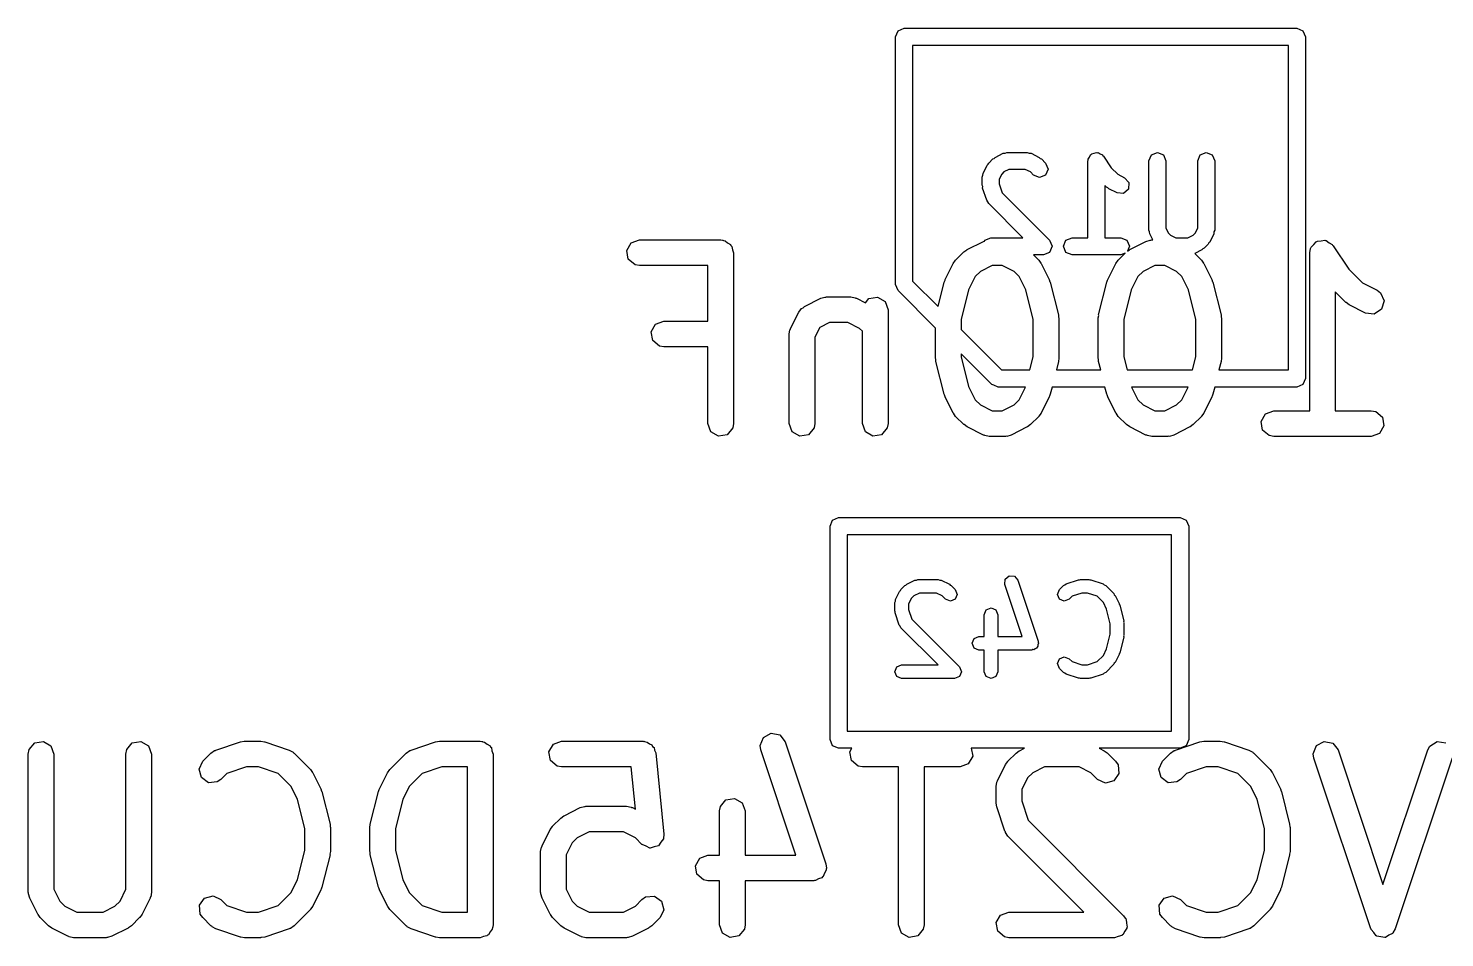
# Model space of a CAD drawing. Extents: x 0.18 to 3.03, y 0.18 to 2.17.
# Drawn here: x 0.1818 to 0.5083, y 0.8294 to 1.0389 of the extents above; entities that cross this region are included whole.
import ezdxf

# ---------------------------------------------------------------- set-up
doc = ezdxf.new("R2010")
doc.units = 0
doc.header["$MEASUREMENT"] = 0
doc.layers.add('BLACK', color=7, linetype='CONTINUOUS')

msp = doc.modelspace()

# ---------------------------------------------------------------- linework, layer by layer
at = {"layer": 'BLACK', "linetype": 'CONTINUOUS'}
for p, q in [((0.381756, 1.03697), (0.382332, 1.03836)), ((0.382332, 1.03836), (0.383724, 1.03894)), ((0.383724, 1.03894), (0.474276, 1.03894)), ((0.474276, 1.03894), (0.475668, 1.03836)), ((0.475668, 1.03836), (0.476244, 1.03697)), ((0.381756, 0.979882), (0.381756, 1.03697)), ((0.476244, 1.03697), (0.476244, 0.958228)), ((0.385693, 1.035), (0.385693, 0.980697)), ((0.472307, 1.035), (0.385693, 1.035)), ((0.472307, 0.960197), (0.472307, 1.035)), ((0.404173, 1.00884), (0.404473, 1.00896)), ((0.404473, 1.00896), (0.404685, 1.0092)), ((0.404685, 1.0092), (0.40656, 1.01014)), ((0.40656, 1.01014), (0.407017, 1.01017)), ((0.407017, 1.01017), (0.40744, 1.01035)), ((0.40744, 1.01035), (0.412127, 1.01035)), ((0.412127, 1.01035), (0.41255, 1.01017)), ((0.41255, 1.01017), (0.413007, 1.01014)), ((0.413007, 1.01014), (0.414882, 1.0092)), ((0.414882, 1.0092), (0.415094, 1.00896)), ((0.415094, 1.00896), (0.415394, 1.00884)), ((0.426132, 1.00877), (0.426451, 1.00924)), ((0.426451, 1.00924), (0.426671, 1.00977)), ((0.426671, 1.00977), (0.426858, 1.00985)), ((0.426858, 1.00985), (0.426971, 1.01002)), ((0.426971, 1.01002), (0.427533, 1.01013)), ((0.427533, 1.01013), (0.428063, 1.01035)), ((0.428063, 1.01035), (0.42825, 1.01027)), ((0.42825, 1.01027), (0.428449, 1.01031)), ((0.428449, 1.01031), (0.428925, 1.00999)), ((0.428925, 1.00999), (0.429454, 1.00977)), ((0.429454, 1.00977), (0.429532, 1.00959)), ((0.429532, 1.00959), (0.4297, 1.00947)), ((0.4297, 1.00947), (0.431467, 1.00682)), ((0.440155, 1.00838), (0.440731, 1.00977)), ((0.440731, 1.00977), (0.442123, 1.01035)), ((0.442123, 1.01035), (0.443515, 1.00977)), ((0.443515, 1.00977), (0.444092, 1.00838)), ((0.451403, 1.00838), (0.45198, 1.00977)), ((0.45198, 1.00977), (0.453372, 1.01035)), ((0.453372, 1.01035), (0.454764, 1.00977)), ((0.454764, 1.00977), (0.45534, 1.00838)), ((0.40193, 1.00551), (0.402867, 1.00739)), ((0.402867, 1.00739), (0.403112, 1.0076)), ((0.403112, 1.0076), (0.403236, 1.0079)), ((0.403236, 1.0079), (0.404173, 1.00884)), ((0.406731, 1.00583), (0.406246, 1.00534)), ((0.407905, 1.00641), (0.406731, 1.00583)), ((0.411662, 1.00641), (0.407905, 1.00641)), ((0.412836, 1.00583), (0.411662, 1.00641)), ((0.413547, 1.00511), (0.412836, 1.00583)), ((0.415394, 1.00884), (0.416331, 1.0079)), ((0.416331, 1.0079), (0.416908, 1.00651)), ((0.416908, 1.00651), (0.416331, 1.00511)), ((0.426094, 1.00838), (0.426172, 1.00857)), ((0.426094, 0.990665), (0.426094, 1.00838)), ((0.426172, 1.00857), (0.426132, 1.00877)), ((0.431467, 1.00682), (0.432978, 1.00531)), ((0.440155, 0.992446), (0.440155, 1.00838)), ((0.444092, 1.00838), (0.444092, 0.992911)), ((0.451403, 0.992911), (0.451403, 1.00838)), ((0.45534, 1.00838), (0.45534, 0.992446)), ((0.401722, 1.00463), (0.401897, 1.00506)), ((0.401722, 1.00276), (0.401722, 1.00463)), ((0.401846, 1.00246), (0.401722, 1.00276)), ((0.401823, 1.00213), (0.401846, 1.00246)), ((0.401897, 1.00506), (0.40193, 1.00551)), ((0.406246, 1.00534), (0.405659, 1.00417)), ((0.405659, 1.00417), (0.405659, 1.00308)), ((0.405659, 1.00308), (0.406349, 1.00101)), ((0.414939, 1.00454), (0.413547, 1.00511)), ((0.416331, 1.00511), (0.414939, 1.00454)), ((0.43042, 1.0023), (0.430031, 1.00269)), ((0.430031, 1.00269), (0.430031, 0.990665)), ((0.432978, 1.00531), (0.434567, 1.00452)), ((0.434567, 1.00452), (0.435554, 1.00338)), ((0.435554, 1.00338), (0.435448, 1.00188)), ((0.402761, 0.999323), (0.401823, 1.00213)), ((0.403061, 0.998976), (0.402761, 0.999323)), ((0.406349, 1.00101), (0.417269, 0.990088)), ((0.430719, 1.00218), (0.43042, 1.0023)), ((0.430932, 1.00193), (0.430719, 1.00218)), ((0.432806, 1.001), (0.430932, 1.00193)), ((0.434309, 1.00089), (0.432806, 1.001)), ((0.435448, 1.00188), (0.434309, 1.00089)), ((0.403236, 0.998553), (0.403061, 0.998976)), ((0.411124, 0.990665), (0.403236, 0.998553)), ((0.444092, 0.992911), (0.444679, 0.991737)), ((0.450817, 0.991737), (0.451403, 0.992911)), ((0.31979, 0.987717), (0.3208, 0.989466)), ((0.3208, 0.989466), (0.322698, 0.990157)), ((0.322698, 0.990157), (0.341446, 0.990157)), ((0.341446, 0.990157), (0.341829, 0.990089)), ((0.341829, 0.990089), (0.341959, 0.990112)), ((0.341959, 0.990112), (0.342072, 0.990046)), ((0.342072, 0.990046), (0.342456, 0.989979)), ((0.342456, 0.989979), (0.343043, 0.989486)), ((0.343043, 0.989486), (0.343708, 0.989102)), ((0.398243, 0.98797), (0.401993, 0.989845)), ((0.401993, 0.989845), (0.402227, 0.989915)), ((0.402227, 0.989915), (0.402299, 0.990088)), ((0.402299, 0.990088), (0.403691, 0.990665)), ((0.403691, 0.990665), (0.411124, 0.990665)), ((0.417269, 0.990088), (0.417845, 0.988696)), ((0.42047, 0.988696), (0.421046, 0.990088)), ((0.421046, 0.990088), (0.422438, 0.990665)), ((0.422438, 0.990665), (0.426094, 0.990665)), ((0.430031, 0.990665), (0.433687, 0.990665)), ((0.433687, 0.990665), (0.435079, 0.990088)), ((0.435079, 0.990088), (0.435655, 0.988696)), ((0.435738, 0.98797), (0.439488, 0.989845)), ((0.439488, 0.989845), (0.440471, 0.990137)), ((0.44033, 0.992023), (0.440155, 0.992446)), ((0.440363, 0.991566), (0.44033, 0.992023)), ((0.441067, 0.990157), (0.440363, 0.991566)), ((0.440471, 0.990137), (0.440642, 0.990096)), ((0.440642, 0.990096), (0.440808, 0.990157)), ((0.440808, 0.990157), (0.441067, 0.990157)), ((0.444679, 0.991737), (0.445164, 0.991252)), ((0.445164, 0.991252), (0.446338, 0.990665)), ((0.446338, 0.990665), (0.449158, 0.990665)), ((0.449158, 0.990665), (0.450331, 0.991252)), ((0.450331, 0.991252), (0.450817, 0.991737)), ((0.45395, 0.989479), (0.453826, 0.989179)), ((0.454195, 0.989691), (0.45395, 0.989479)), ((0.455133, 0.991566), (0.454195, 0.989691)), ((0.455165, 0.992023), (0.455133, 0.991566)), ((0.45534, 0.992446), (0.455165, 0.992023)), ((0.478151, 0.989105), (0.478702, 0.989761)), ((0.478702, 0.989761), (0.478869, 0.989791)), ((0.478869, 0.989791), (0.478992, 0.989908)), ((0.478992, 0.989908), (0.479847, 0.989963)), ((0.479847, 0.989963), (0.480691, 0.990112)), ((0.480691, 0.990112), (0.480838, 0.990027)), ((0.480838, 0.990027), (0.481008, 0.990038)), ((0.481008, 0.990038), (0.481698, 0.98953)), ((0.481698, 0.98953), (0.48244, 0.989102)), ((0.320141, 0.985728), (0.31979, 0.987717)), ((0.343708, 0.989102), (0.343799, 0.988852)), ((0.343799, 0.988852), (0.344003, 0.98868)), ((0.344003, 0.98868), (0.344136, 0.987925)), ((0.344136, 0.987925), (0.344399, 0.987204)), ((0.344399, 0.987204), (0.344399, 0.947834)), ((0.395601, 0.985542), (0.397476, 0.987417)), ((0.397476, 0.987417), (0.398199, 0.987923)), ((0.398199, 0.987923), (0.398243, 0.98797)), ((0.415877, 0.986728), (0.413589, 0.986728)), ((0.413589, 0.986728), (0.414775, 0.985542)), ((0.417269, 0.987305), (0.415877, 0.986728)), ((0.417845, 0.988696), (0.417269, 0.987305)), ((0.421046, 0.987305), (0.42047, 0.988696)), ((0.422438, 0.986728), (0.421046, 0.987305)), ((0.428063, 0.986728), (0.422438, 0.986728)), ((0.433687, 0.986728), (0.428063, 0.986728)), ((0.433096, 0.985542), (0.434703, 0.987149)), ((0.434703, 0.987149), (0.433687, 0.986728)), ((0.435655, 0.988696), (0.435189, 0.987569)), ((0.435189, 0.987569), (0.435694, 0.987923)), ((0.435694, 0.987923), (0.435738, 0.98797)), ((0.452377, 0.987873), (0.450752, 0.98706)), ((0.450752, 0.98706), (0.45227, 0.985542)), ((0.45259, 0.988118), (0.452377, 0.987873)), ((0.452889, 0.988242), (0.45259, 0.988118)), ((0.453826, 0.989179), (0.452889, 0.988242)), ((0.477226, 0.987204), (0.477404, 0.988214)), ((0.477226, 0.950787), (0.477226, 0.987204)), ((0.477404, 0.988214), (0.477513, 0.988344)), ((0.477513, 0.988344), (0.477532, 0.988513)), ((0.477532, 0.988513), (0.478151, 0.989105)), ((0.48244, 0.989102), (0.482498, 0.988942)), ((0.482498, 0.988942), (0.482635, 0.988842)), ((0.482635, 0.988842), (0.486223, 0.983461)), ((0.321688, 0.984429), (0.320141, 0.985728)), ((0.322698, 0.984251), (0.321688, 0.984429)), ((0.338493, 0.984251), (0.322698, 0.984251)), ((0.338493, 0.971409), (0.338493, 0.984251)), ((0.393173, 0.981025), (0.395048, 0.984775)), ((0.395048, 0.984775), (0.395574, 0.985484)), ((0.395574, 0.985484), (0.395601, 0.985542)), ((0.401313, 0.982902), (0.400116, 0.981705)), ((0.40401, 0.984251), (0.401313, 0.982902)), ((0.406366, 0.984251), (0.40401, 0.984251)), ((0.409063, 0.982902), (0.406366, 0.984251)), ((0.41026, 0.981705), (0.409063, 0.982902)), ((0.414775, 0.985542), (0.415281, 0.984819)), ((0.415281, 0.984819), (0.415328, 0.984775)), ((0.415328, 0.984775), (0.417203, 0.981025)), ((0.430668, 0.981025), (0.432543, 0.984775)), ((0.432543, 0.984775), (0.433069, 0.985484)), ((0.433069, 0.985484), (0.433096, 0.985542)), ((0.438808, 0.982902), (0.437611, 0.981705)), ((0.441505, 0.984251), (0.438808, 0.982902)), ((0.443861, 0.984251), (0.441505, 0.984251)), ((0.446558, 0.982902), (0.443861, 0.984251)), ((0.447755, 0.981705), (0.446558, 0.982902)), ((0.45227, 0.985542), (0.452776, 0.984819)), ((0.452776, 0.984819), (0.452823, 0.984775)), ((0.452823, 0.984775), (0.454698, 0.981025)), ((0.486223, 0.983461), (0.489427, 0.980257)), ((0.382332, 0.97849), (0.381756, 0.979882)), ((0.385693, 0.980697), (0.391553, 0.974837)), ((0.391553, 0.974837), (0.392949, 0.980421)), ((0.392949, 0.980421), (0.393157, 0.980887)), ((0.393157, 0.980887), (0.393173, 0.981025)), ((0.400116, 0.981705), (0.3986, 0.978674)), ((0.411776, 0.978674), (0.41026, 0.981705)), ((0.417203, 0.981025), (0.417348, 0.980537)), ((0.417348, 0.980537), (0.417426, 0.980421)), ((0.417426, 0.980421), (0.419301, 0.972922)), ((0.42857, 0.972922), (0.430445, 0.980421)), ((0.430445, 0.980421), (0.430652, 0.980887)), ((0.430652, 0.980887), (0.430668, 0.981025)), ((0.437611, 0.981705), (0.436095, 0.978674)), ((0.449271, 0.978674), (0.447755, 0.981705)), ((0.454698, 0.981025), (0.454843, 0.980537)), ((0.454843, 0.980537), (0.454922, 0.980421)), ((0.454922, 0.980421), (0.456796, 0.972922)), ((0.489427, 0.980257), (0.492748, 0.978596)), ((0.360748, 0.974847), (0.364497, 0.976722)), ((0.364497, 0.976722), (0.36548, 0.977014)), ((0.36548, 0.977014), (0.365652, 0.976973)), ((0.365652, 0.976973), (0.365818, 0.977033)), ((0.365818, 0.977033), (0.371442, 0.977033)), ((0.371442, 0.977033), (0.372452, 0.976855)), ((0.372452, 0.976855), (0.372587, 0.976742)), ((0.372587, 0.976742), (0.372763, 0.976722)), ((0.372763, 0.976722), (0.374804, 0.975701)), ((0.374804, 0.975701), (0.37559, 0.976638)), ((0.37559, 0.976638), (0.377579, 0.976989)), ((0.377579, 0.976989), (0.379328, 0.975979)), ((0.390986, 0.969836), (0.382332, 0.97849)), ((0.3986, 0.978674), (0.396892, 0.971842)), ((0.413484, 0.971842), (0.411776, 0.978674)), ((0.436095, 0.978674), (0.434387, 0.971842)), ((0.450979, 0.971842), (0.449271, 0.978674)), ((0.48559, 0.975742), (0.483131, 0.978201)), ((0.483131, 0.978201), (0.483131, 0.950787)), ((0.492748, 0.978596), (0.493571, 0.977986)), ((0.493571, 0.977986), (0.494374, 0.976132)), ((0.357552, 0.969777), (0.359427, 0.973526)), ((0.359427, 0.973526), (0.360038, 0.97435)), ((0.360038, 0.97435), (0.360444, 0.974526)), ((0.360444, 0.974526), (0.360748, 0.974847)), ((0.379328, 0.975979), (0.380019, 0.974081)), ((0.380019, 0.974081), (0.380019, 0.947834)), ((0.485648, 0.975715), (0.48559, 0.975742)), ((0.486357, 0.975189), (0.485648, 0.975715)), ((0.490107, 0.973314), (0.486357, 0.975189)), ((0.492113, 0.973083), (0.490107, 0.973314)), ((0.493799, 0.974196), (0.492113, 0.973083)), ((0.494374, 0.976132), (0.493799, 0.974196)), ((0.325415, 0.968969), (0.326424, 0.970718)), ((0.326424, 0.970718), (0.328322, 0.971409)), ((0.328322, 0.971409), (0.338493, 0.971409)), ((0.357532, 0.969602), (0.357552, 0.969777)), ((0.364269, 0.970005), (0.363146, 0.967759)), ((0.366515, 0.971128), (0.364269, 0.970005)), ((0.370745, 0.971128), (0.366515, 0.971128)), ((0.373442, 0.969779), (0.370745, 0.971128)), ((0.374114, 0.969108), (0.373442, 0.969779)), ((0.390986, 0.962832), (0.390986, 0.969836)), ((0.396892, 0.971842), (0.396892, 0.969498)), ((0.413484, 0.963196), (0.413484, 0.971842)), ((0.419301, 0.972922), (0.419342, 0.972334)), ((0.419342, 0.972334), (0.419389, 0.972206)), ((0.419389, 0.972206), (0.419389, 0.962832)), ((0.428482, 0.972206), (0.428584, 0.972786)), ((0.428482, 0.962832), (0.428482, 0.972206)), ((0.428584, 0.972786), (0.42857, 0.972922)), ((0.434387, 0.971842), (0.434387, 0.963196)), ((0.450979, 0.963196), (0.450979, 0.971842)), ((0.456796, 0.972922), (0.456838, 0.972334)), ((0.456838, 0.972334), (0.456884, 0.972206)), ((0.456884, 0.972206), (0.456884, 0.962832)), ((0.325765, 0.96698), (0.325415, 0.968969)), ((0.327313, 0.965682), (0.325765, 0.96698)), ((0.357241, 0.968456), (0.357419, 0.969466)), ((0.357241, 0.947834), (0.357241, 0.968456)), ((0.357419, 0.969466), (0.357532, 0.969602)), ((0.363146, 0.967759), (0.363146, 0.947834)), ((0.374114, 0.947834), (0.374114, 0.969108)), ((0.396892, 0.969498), (0.406193, 0.960197)), ((0.328322, 0.965504), (0.327313, 0.965682)), ((0.338493, 0.965504), (0.328322, 0.965504)), ((0.338493, 0.947834), (0.338493, 0.965504)), ((0.403986, 0.956836), (0.396892, 0.96393)), ((0.396892, 0.96393), (0.396892, 0.963196)), ((0.391033, 0.962704), (0.390986, 0.962832)), ((0.391075, 0.962116), (0.391033, 0.962704)), ((0.392949, 0.954617), (0.391075, 0.962116)), ((0.396892, 0.963196), (0.3986, 0.956364)), ((0.406193, 0.960197), (0.412734, 0.960197)), ((0.412734, 0.960197), (0.413484, 0.963196)), ((0.419301, 0.962116), (0.418821, 0.960197)), ((0.418821, 0.960197), (0.42905, 0.960197)), ((0.419389, 0.962832), (0.419287, 0.962252)), ((0.419287, 0.962252), (0.419301, 0.962116)), ((0.428528, 0.962704), (0.428482, 0.962832)), ((0.42857, 0.962116), (0.428528, 0.962704)), ((0.42905, 0.960197), (0.42857, 0.962116)), ((0.434387, 0.963196), (0.435137, 0.960197)), ((0.435137, 0.960197), (0.450229, 0.960197)), ((0.450229, 0.960197), (0.450979, 0.963196)), ((0.456796, 0.962116), (0.456317, 0.960197)), ((0.456317, 0.960197), (0.472307, 0.960197)), ((0.456884, 0.962832), (0.456782, 0.962252)), ((0.456782, 0.962252), (0.456796, 0.962116)), ((0.404394, 0.956668), (0.403986, 0.956836)), ((0.475668, 0.956836), (0.474276, 0.95626)), ((0.476244, 0.958228), (0.475668, 0.956836)), ((0.393028, 0.954501), (0.392949, 0.954617)), ((0.393173, 0.954012), (0.393028, 0.954501)), ((0.395048, 0.950263), (0.393173, 0.954012)), ((0.3986, 0.956364), (0.400116, 0.953333)), ((0.405378, 0.95626), (0.404394, 0.956668)), ((0.411724, 0.95626), (0.405378, 0.95626)), ((0.41026, 0.953333), (0.411724, 0.95626)), ((0.417203, 0.954012), (0.415328, 0.950263)), ((0.417219, 0.954151), (0.417203, 0.954012)), ((0.417426, 0.954617), (0.417219, 0.954151)), ((0.417837, 0.95626), (0.417426, 0.954617)), ((0.430034, 0.95626), (0.417837, 0.95626)), ((0.430445, 0.954617), (0.430034, 0.95626)), ((0.430523, 0.954501), (0.430445, 0.954617)), ((0.430668, 0.954012), (0.430523, 0.954501)), ((0.432543, 0.950263), (0.430668, 0.954012)), ((0.436147, 0.95626), (0.437611, 0.953333)), ((0.449219, 0.95626), (0.436147, 0.95626)), ((0.447755, 0.953333), (0.449219, 0.95626)), ((0.454698, 0.954012), (0.452823, 0.950263)), ((0.454714, 0.954151), (0.454698, 0.954012)), ((0.454922, 0.954617), (0.454714, 0.954151)), ((0.455332, 0.95626), (0.454922, 0.954617)), ((0.474276, 0.95626), (0.455332, 0.95626)), ((0.395095, 0.950219), (0.395048, 0.950263)), ((0.395601, 0.949496), (0.395095, 0.950219)), ((0.400116, 0.953333), (0.401313, 0.952135)), ((0.401313, 0.952135), (0.40401, 0.950787)), ((0.40401, 0.950787), (0.406366, 0.950787)), ((0.406366, 0.950787), (0.409063, 0.952135)), ((0.409063, 0.952135), (0.41026, 0.953333)), ((0.415328, 0.950263), (0.414802, 0.949554)), ((0.43259, 0.950219), (0.432543, 0.950263)), ((0.433096, 0.949496), (0.43259, 0.950219)), ((0.437611, 0.953333), (0.438808, 0.952135)), ((0.438808, 0.952135), (0.441505, 0.950787)), ((0.441505, 0.950787), (0.443861, 0.950787)), ((0.443861, 0.950787), (0.446558, 0.952135)), ((0.446558, 0.952135), (0.447755, 0.953333)), ((0.452823, 0.950263), (0.452297, 0.949554)), ((0.467032, 0.950096), (0.46893, 0.950787)), ((0.46893, 0.950787), (0.477226, 0.950787)), ((0.483131, 0.950787), (0.491427, 0.950787)), ((0.491427, 0.950787), (0.492437, 0.950609)), ((0.492437, 0.950609), (0.493984, 0.94931)), ((0.339184, 0.945936), (0.338493, 0.947834)), ((0.344399, 0.947834), (0.34422, 0.946824)), ((0.357932, 0.945936), (0.357241, 0.947834)), ((0.363146, 0.947834), (0.362968, 0.946824)), ((0.374804, 0.945936), (0.374114, 0.947834)), ((0.380019, 0.947834), (0.379841, 0.946824)), ((0.397476, 0.947621), (0.395601, 0.949496)), ((0.397534, 0.947594), (0.397476, 0.947621)), ((0.398243, 0.947068), (0.397534, 0.947594)), ((0.401993, 0.945193), (0.398243, 0.947068)), ((0.412133, 0.947068), (0.408383, 0.945193)), ((0.412177, 0.947114), (0.412133, 0.947068)), ((0.4129, 0.947621), (0.412177, 0.947114)), ((0.414775, 0.949496), (0.4129, 0.947621)), ((0.414802, 0.949554), (0.414775, 0.949496)), ((0.434971, 0.947621), (0.433096, 0.949496)), ((0.435029, 0.947594), (0.434971, 0.947621)), ((0.435738, 0.947068), (0.435029, 0.947594)), ((0.439488, 0.945193), (0.435738, 0.947068)), ((0.449628, 0.947068), (0.445878, 0.945193)), ((0.449672, 0.947114), (0.449628, 0.947068)), ((0.450395, 0.947621), (0.449672, 0.947114)), ((0.45227, 0.949496), (0.450395, 0.947621)), ((0.452297, 0.949554), (0.45227, 0.949496)), ((0.466022, 0.948347), (0.467032, 0.950096)), ((0.466373, 0.946358), (0.466022, 0.948347)), ((0.494335, 0.947321), (0.493325, 0.945572)), ((0.493984, 0.94931), (0.494335, 0.947321)), ((0.340933, 0.944926), (0.339184, 0.945936)), ((0.342922, 0.945277), (0.340933, 0.944926)), ((0.34422, 0.946824), (0.342922, 0.945277)), ((0.359681, 0.944926), (0.357932, 0.945936)), ((0.36167, 0.945277), (0.359681, 0.944926)), ((0.362968, 0.946824), (0.36167, 0.945277)), ((0.376554, 0.944926), (0.374804, 0.945936)), ((0.378543, 0.945277), (0.376554, 0.944926)), ((0.379841, 0.946824), (0.378543, 0.945277)), ((0.402168, 0.945173), (0.401993, 0.945193)), ((0.402303, 0.945059), (0.402168, 0.945173)), ((0.403313, 0.944881), (0.402303, 0.945059)), ((0.407063, 0.944881), (0.403313, 0.944881)), ((0.407228, 0.944942), (0.407063, 0.944881)), ((0.4074, 0.944901), (0.407228, 0.944942)), ((0.408383, 0.945193), (0.4074, 0.944901)), ((0.439663, 0.945173), (0.439488, 0.945193)), ((0.439798, 0.945059), (0.439663, 0.945173)), ((0.440808, 0.944881), (0.439798, 0.945059)), ((0.444558, 0.944881), (0.440808, 0.944881)), ((0.444724, 0.944942), (0.444558, 0.944881)), ((0.444895, 0.944901), (0.444724, 0.944942)), ((0.445878, 0.945193), (0.444895, 0.944901)), ((0.46792, 0.945059), (0.466373, 0.946358)), ((0.46893, 0.944881), (0.46792, 0.945059)), ((0.491427, 0.944881), (0.46893, 0.944881)), ((0.493325, 0.945572), (0.491427, 0.944881)), ((0.366661, 0.924205), (0.367238, 0.925597)), ((0.366661, 0.874992), (0.366661, 0.924205)), ((0.367238, 0.925597), (0.36863, 0.926173)), ((0.36863, 0.926173), (0.44737, 0.926173)), ((0.44737, 0.926173), (0.448762, 0.925597)), ((0.448762, 0.925597), (0.449339, 0.924205)), ((0.449339, 0.924205), (0.449339, 0.874992)), ((0.370598, 0.922236), (0.370598, 0.876961)), ((0.445402, 0.922236), (0.370598, 0.922236)), ((0.445402, 0.876961), (0.445402, 0.922236)), ((0.38433, 0.910812), (0.386205, 0.911749)), ((0.386205, 0.911749), (0.38657, 0.911775)), ((0.38657, 0.911775), (0.386909, 0.911915)), ((0.386909, 0.911915), (0.391596, 0.911915)), ((0.391596, 0.911915), (0.391934, 0.911775)), ((0.391934, 0.911775), (0.3923, 0.911749)), ((0.3923, 0.911749), (0.394175, 0.910812)), ((0.406975, 0.91078), (0.40706, 0.911982)), ((0.40706, 0.911982), (0.407971, 0.912772)), ((0.407971, 0.912772), (0.409173, 0.912686)), ((0.409173, 0.912686), (0.409963, 0.911776)), ((0.409963, 0.911776), (0.41465, 0.897715)), ((0.421094, 0.910897), (0.423906, 0.911835)), ((0.423906, 0.911835), (0.424165, 0.911816)), ((0.424165, 0.911816), (0.424404, 0.911915)), ((0.424404, 0.911915), (0.426279, 0.911915)), ((0.426279, 0.911915), (0.426518, 0.911816)), ((0.426518, 0.911816), (0.426777, 0.911835)), ((0.426777, 0.911835), (0.429589, 0.910897)), ((0.381751, 0.907295), (0.382688, 0.90917)), ((0.382688, 0.90917), (0.382884, 0.90934)), ((0.382884, 0.90934), (0.382983, 0.909579)), ((0.382983, 0.909579), (0.383921, 0.910517)), ((0.383921, 0.910517), (0.38416, 0.910616)), ((0.38416, 0.910616), (0.38433, 0.910812)), ((0.385967, 0.908109), (0.385391, 0.907533)), ((0.387281, 0.908766), (0.385967, 0.908109)), ((0.391224, 0.908766), (0.387281, 0.908766)), ((0.392538, 0.908109), (0.391224, 0.908766)), ((0.393294, 0.907352), (0.392538, 0.908109)), ((0.394175, 0.910812), (0.394345, 0.910616)), ((0.394345, 0.910616), (0.394584, 0.910517)), ((0.394584, 0.910517), (0.395521, 0.909579)), ((0.395521, 0.909579), (0.395983, 0.908466)), ((0.395983, 0.908466), (0.395521, 0.907352)), ((0.410971, 0.898792), (0.406975, 0.91078)), ((0.41908, 0.908466), (0.419541, 0.909579)), ((0.419541, 0.907352), (0.41908, 0.908466)), ((0.419541, 0.909579), (0.420478, 0.910517)), ((0.420478, 0.910517), (0.420817, 0.910657)), ((0.420817, 0.910657), (0.421094, 0.910897)), ((0.422443, 0.908027), (0.421768, 0.907352)), ((0.42466, 0.908766), (0.422443, 0.908027)), ((0.426023, 0.908766), (0.42466, 0.908766)), ((0.42824, 0.908027), (0.426023, 0.908766)), ((0.429672, 0.906596), (0.42824, 0.908027)), ((0.429589, 0.910897), (0.429866, 0.910657)), ((0.429866, 0.910657), (0.430205, 0.910517)), ((0.430205, 0.910517), (0.432079, 0.908642)), ((0.432079, 0.908642), (0.432179, 0.908403)), ((0.432179, 0.908403), (0.432374, 0.908233)), ((0.432374, 0.908233), (0.433312, 0.906358)), ((0.381585, 0.906591), (0.381725, 0.90693)), ((0.381585, 0.904716), (0.381585, 0.906591)), ((0.381684, 0.904477), (0.381585, 0.904716)), ((0.381665, 0.904218), (0.381684, 0.904477)), ((0.381725, 0.90693), (0.381751, 0.907295)), ((0.385391, 0.907533), (0.384734, 0.906219)), ((0.384734, 0.906219), (0.384734, 0.904972)), ((0.384734, 0.904972), (0.385473, 0.902755)), ((0.394408, 0.906891), (0.393294, 0.907352)), ((0.395521, 0.907352), (0.394408, 0.906891)), ((0.402207, 0.903779), (0.402668, 0.904892)), ((0.402668, 0.904892), (0.403782, 0.905354)), ((0.403782, 0.905354), (0.404895, 0.904892)), ((0.404895, 0.904892), (0.405357, 0.903779)), ((0.420655, 0.906891), (0.419541, 0.907352)), ((0.421768, 0.907352), (0.420655, 0.906891)), ((0.430417, 0.905104), (0.429672, 0.906596)), ((0.431266, 0.90171), (0.430417, 0.905104)), ((0.433312, 0.906358), (0.433324, 0.906179)), ((0.433324, 0.906179), (0.433431, 0.906036)), ((0.433431, 0.906036), (0.434368, 0.902286)), ((0.382603, 0.901406), (0.381665, 0.904218)), ((0.382843, 0.901129), (0.382603, 0.901406)), ((0.385473, 0.902755), (0.396459, 0.891769)), ((0.402207, 0.898792), (0.402207, 0.903779)), ((0.405357, 0.903779), (0.405357, 0.898792)), ((0.431266, 0.899286), (0.431266, 0.90171)), ((0.434368, 0.902286), (0.434339, 0.902089)), ((0.434339, 0.902089), (0.434415, 0.901904)), ((0.434415, 0.901904), (0.434415, 0.899092)), ((0.382983, 0.900791), (0.382843, 0.901129)), ((0.391543, 0.89223), (0.382983, 0.900791)), ((0.399395, 0.897217), (0.399856, 0.898331)), ((0.399856, 0.898331), (0.40097, 0.898792)), ((0.40097, 0.898792), (0.402207, 0.898792)), ((0.405357, 0.898792), (0.410971, 0.898792)), ((0.430417, 0.895892), (0.431266, 0.899286)), ((0.434368, 0.89871), (0.433431, 0.894961)), ((0.434415, 0.899092), (0.434339, 0.898908)), ((0.434339, 0.898908), (0.434368, 0.89871)), ((0.399856, 0.896104), (0.399395, 0.897217)), ((0.40097, 0.895642), (0.399856, 0.896104)), ((0.402207, 0.895642), (0.40097, 0.895642)), ((0.402207, 0.890656), (0.402207, 0.895642)), ((0.413156, 0.895642), (0.405357, 0.895642)), ((0.405357, 0.895642), (0.405357, 0.890656)), ((0.413395, 0.895742), (0.413156, 0.895642)), ((0.413654, 0.895723), (0.413395, 0.895742)), ((0.413931, 0.895963), (0.413654, 0.895723)), ((0.414269, 0.896104), (0.413931, 0.895963)), ((0.414368, 0.896343), (0.414269, 0.896104)), ((0.414564, 0.896513), (0.414368, 0.896343)), ((0.41459, 0.896879), (0.414564, 0.896513)), ((0.41473, 0.897217), (0.41459, 0.896879)), ((0.41465, 0.897715), (0.414631, 0.897457)), ((0.414631, 0.897457), (0.41473, 0.897217)), ((0.429672, 0.894401), (0.430417, 0.895892)), ((0.433324, 0.894817), (0.433312, 0.894638)), ((0.433431, 0.894961), (0.433324, 0.894817)), ((0.381585, 0.890656), (0.382046, 0.891769)), ((0.382046, 0.891769), (0.383159, 0.89223)), ((0.383159, 0.89223), (0.391543, 0.89223)), ((0.396459, 0.891769), (0.39692, 0.890656)), ((0.41908, 0.89253), (0.419541, 0.893644)), ((0.419541, 0.891417), (0.41908, 0.89253)), ((0.419541, 0.893644), (0.420655, 0.894105)), ((0.420478, 0.890479), (0.419541, 0.891417)), ((0.420655, 0.894105), (0.421768, 0.893644)), ((0.421768, 0.893644), (0.422443, 0.892969)), ((0.422443, 0.892969), (0.42466, 0.89223)), ((0.42466, 0.89223), (0.426023, 0.89223)), ((0.426023, 0.89223), (0.42824, 0.892969)), ((0.42824, 0.892969), (0.429672, 0.894401)), ((0.432079, 0.892354), (0.430205, 0.890479)), ((0.432179, 0.892594), (0.432079, 0.892354)), ((0.432374, 0.892763), (0.432179, 0.892594)), ((0.433312, 0.894638), (0.432374, 0.892763)), ((0.382046, 0.889542), (0.381585, 0.890656)), ((0.383159, 0.889081), (0.382046, 0.889542)), ((0.395345, 0.889081), (0.383159, 0.889081)), ((0.396459, 0.889542), (0.395345, 0.889081)), ((0.39692, 0.890656), (0.396459, 0.889542)), ((0.402668, 0.889542), (0.402207, 0.890656)), ((0.403782, 0.889081), (0.402668, 0.889542)), ((0.404895, 0.889542), (0.403782, 0.889081)), ((0.405357, 0.890656), (0.404895, 0.889542)), ((0.420817, 0.890339), (0.420478, 0.890479)), ((0.421094, 0.890099), (0.420817, 0.890339)), ((0.423906, 0.889162), (0.421094, 0.890099)), ((0.424165, 0.88918), (0.423906, 0.889162)), ((0.424404, 0.889081), (0.424165, 0.88918)), ((0.426279, 0.889081), (0.424404, 0.889081)), ((0.426518, 0.88918), (0.426279, 0.889081)), ((0.426777, 0.889162), (0.426518, 0.88918)), ((0.429589, 0.890099), (0.426777, 0.889162)), ((0.429866, 0.890339), (0.429589, 0.890099)), ((0.430205, 0.890479), (0.429866, 0.890339)), ((0.350559, 0.873632), (0.351301, 0.87551)), ((0.351301, 0.87551), (0.353077, 0.876472)), ((0.353077, 0.876472), (0.355056, 0.876067)), ((0.355056, 0.876067), (0.356311, 0.874485)), ((0.370598, 0.876961), (0.445402, 0.876961)), ((0.181829, 0.871676), (0.182007, 0.872686)), ((0.182007, 0.872686), (0.183305, 0.874234)), ((0.183305, 0.874234), (0.185294, 0.874584)), ((0.185294, 0.874584), (0.187043, 0.873574)), ((0.187043, 0.873574), (0.187734, 0.871676)), ((0.204326, 0.871676), (0.204504, 0.872686)), ((0.204504, 0.872686), (0.205802, 0.874234)), ((0.205802, 0.874234), (0.207791, 0.874584)), ((0.207791, 0.874584), (0.20954, 0.873574)), ((0.20954, 0.873574), (0.210231, 0.871676)), ((0.222064, 0.870015), (0.223938, 0.87189)), ((0.223938, 0.87189), (0.224778, 0.872478)), ((0.224778, 0.872478), (0.224954, 0.872493)), ((0.224954, 0.872493), (0.225092, 0.872603)), ((0.225092, 0.872603), (0.230717, 0.874478)), ((0.230717, 0.874478), (0.23159, 0.874607)), ((0.23159, 0.874607), (0.231651, 0.874629)), ((0.231651, 0.874629), (0.2354, 0.874629)), ((0.2354, 0.874629), (0.236269, 0.874476)), ((0.236269, 0.874476), (0.236334, 0.874478)), ((0.236334, 0.874478), (0.241958, 0.872603)), ((0.241958, 0.872603), (0.24286, 0.872115)), ((0.24286, 0.872115), (0.242952, 0.871964)), ((0.242952, 0.871964), (0.243112, 0.87189)), ((0.243112, 0.87189), (0.246862, 0.86814)), ((0.265183, 0.86814), (0.268933, 0.87189)), ((0.268933, 0.87189), (0.269773, 0.872478)), ((0.269773, 0.872478), (0.269949, 0.872493)), ((0.269949, 0.872493), (0.270087, 0.872603)), ((0.270087, 0.872603), (0.275711, 0.874478)), ((0.275711, 0.874478), (0.276584, 0.874607)), ((0.276584, 0.874607), (0.276645, 0.874629)), ((0.276645, 0.874629), (0.286019, 0.874629)), ((0.286019, 0.874629), (0.286402, 0.874562)), ((0.286402, 0.874562), (0.286531, 0.874584)), ((0.286531, 0.874584), (0.286645, 0.874519)), ((0.286645, 0.874519), (0.287029, 0.874451)), ((0.287029, 0.874451), (0.287616, 0.873958)), ((0.287616, 0.873958), (0.288281, 0.873574)), ((0.288281, 0.873574), (0.288372, 0.873324)), ((0.288372, 0.873324), (0.288576, 0.873153)), ((0.288576, 0.873153), (0.288709, 0.872397)), ((0.288709, 0.872397), (0.288971, 0.871676)), ((0.301858, 0.872189), (0.302868, 0.873938)), ((0.302209, 0.8702), (0.301858, 0.872189)), ((0.302868, 0.873938), (0.304766, 0.874629)), ((0.304766, 0.874629), (0.323514, 0.874629)), ((0.323514, 0.874629), (0.323668, 0.874602)), ((0.323668, 0.874602), (0.323735, 0.874621)), ((0.323735, 0.874621), (0.323846, 0.874571)), ((0.323846, 0.874571), (0.324524, 0.874451)), ((0.324524, 0.874451), (0.325004, 0.874048)), ((0.325004, 0.874048), (0.325576, 0.87379)), ((0.325576, 0.87379), (0.325755, 0.873418)), ((0.325755, 0.873418), (0.326071, 0.873153)), ((0.326071, 0.873153), (0.32618, 0.872535)), ((0.32618, 0.872535), (0.326452, 0.87197)), ((0.326452, 0.87197), (0.328327, 0.853223)), ((0.350709, 0.872617), (0.350559, 0.873632)), ((0.358787, 0.848382), (0.350709, 0.872617)), ((0.356311, 0.874485), (0.365685, 0.846364)), ((0.367238, 0.8736), (0.366661, 0.874992)), ((0.36863, 0.873024), (0.367238, 0.8736)), ((0.371707, 0.873024), (0.36863, 0.873024)), ((0.371225, 0.872189), (0.371707, 0.873024)), ((0.371576, 0.8702), (0.371225, 0.872189)), ((0.411469, 0.873024), (0.39921, 0.873024)), ((0.39921, 0.873024), (0.399538, 0.871164)), ((0.407665, 0.870015), (0.40954, 0.87189)), ((0.40954, 0.87189), (0.410263, 0.872396)), ((0.410263, 0.872396), (0.410308, 0.872443)), ((0.410308, 0.872443), (0.411469, 0.873024)), ((0.44737, 0.873024), (0.42866, 0.873024)), ((0.42866, 0.873024), (0.429821, 0.872443)), ((0.429821, 0.872443), (0.43053, 0.871917)), ((0.43053, 0.871917), (0.430589, 0.87189)), ((0.430589, 0.87189), (0.432464, 0.870015)), ((0.443286, 0.870015), (0.445161, 0.87189)), ((0.445161, 0.87189), (0.446001, 0.872478)), ((0.446001, 0.872478), (0.446177, 0.872493)), ((0.446177, 0.872493), (0.446315, 0.872603)), ((0.446315, 0.872603), (0.451939, 0.874478)), ((0.448762, 0.8736), (0.44737, 0.873024)), ((0.449339, 0.874992), (0.448762, 0.8736)), ((0.451939, 0.874478), (0.452812, 0.874607)), ((0.452812, 0.874607), (0.452873, 0.874629)), ((0.452873, 0.874629), (0.456622, 0.874629)), ((0.456622, 0.874629), (0.457492, 0.874476)), ((0.457492, 0.874476), (0.457556, 0.874478)), ((0.457556, 0.874478), (0.46318, 0.872603)), ((0.46318, 0.872603), (0.464082, 0.872115)), ((0.464082, 0.872115), (0.464175, 0.871964)), ((0.464175, 0.871964), (0.464335, 0.87189)), ((0.464335, 0.87189), (0.468084, 0.86814)), ((0.478043, 0.871757), (0.478785, 0.873635)), ((0.478785, 0.873635), (0.480561, 0.874597)), ((0.480561, 0.874597), (0.48254, 0.874192)), ((0.48254, 0.874192), (0.483796, 0.87261)), ((0.483796, 0.87261), (0.494118, 0.841644)), ((0.494118, 0.841644), (0.50444, 0.87261)), ((0.50444, 0.87261), (0.504928, 0.873512)), ((0.504928, 0.873512), (0.506649, 0.874569)), ((0.506649, 0.874569), (0.508647, 0.874273)), ((0.181829, 0.839805), (0.181829, 0.871676)), ((0.187734, 0.871676), (0.187734, 0.840502)), ((0.204326, 0.840502), (0.204326, 0.871676)), ((0.210231, 0.871676), (0.210231, 0.839805)), ((0.22121, 0.868184), (0.222064, 0.870015)), ((0.23213, 0.868724), (0.227621, 0.867221)), ((0.234921, 0.868724), (0.23213, 0.868724)), ((0.239429, 0.867221), (0.234921, 0.868724)), ((0.277124, 0.868724), (0.272616, 0.867221)), ((0.283066, 0.868724), (0.277124, 0.868724)), ((0.283066, 0.835259), (0.283066, 0.868724)), ((0.288971, 0.871676), (0.288971, 0.832306)), ((0.303756, 0.868902), (0.302209, 0.8702)), ((0.304766, 0.868724), (0.303756, 0.868902)), ((0.320842, 0.868724), (0.304766, 0.868724)), ((0.321819, 0.858952), (0.320842, 0.868724)), ((0.373123, 0.868902), (0.371576, 0.8702)), ((0.374133, 0.868724), (0.373123, 0.868902)), ((0.382429, 0.868724), (0.374133, 0.868724)), ((0.382429, 0.832306), (0.382429, 0.868724)), ((0.39663, 0.868724), (0.388334, 0.868724)), ((0.388334, 0.868724), (0.388334, 0.832306)), ((0.398528, 0.869414), (0.39663, 0.868724)), ((0.399538, 0.871164), (0.398528, 0.869414)), ((0.405237, 0.865498), (0.407112, 0.869247)), ((0.407112, 0.869247), (0.407638, 0.869956)), ((0.407638, 0.869956), (0.407665, 0.870015)), ((0.416075, 0.868724), (0.413377, 0.867375)), ((0.424054, 0.868724), (0.416075, 0.868724)), ((0.426752, 0.867375), (0.424054, 0.868724)), ((0.432464, 0.870015), (0.433052, 0.869175)), ((0.433052, 0.869175), (0.433228, 0.867163)), ((0.442432, 0.868184), (0.443286, 0.870015)), ((0.453352, 0.868724), (0.448844, 0.867221)), ((0.456143, 0.868724), (0.453352, 0.868724)), ((0.460652, 0.867221), (0.456143, 0.868724)), ((0.478193, 0.870743), (0.478043, 0.871757)), ((0.491316, 0.831373), (0.478193, 0.870743)), ((0.510042, 0.870743), (0.496919, 0.831373)), ((0.221733, 0.866233), (0.22121, 0.868184)), ((0.223387, 0.865075), (0.221733, 0.866233)), ((0.226239, 0.865839), (0.225399, 0.865251)), ((0.227621, 0.867221), (0.226239, 0.865839)), ((0.242347, 0.864303), (0.239429, 0.867221)), ((0.246862, 0.86814), (0.247368, 0.867417)), ((0.247368, 0.867417), (0.247415, 0.867373)), ((0.247415, 0.867373), (0.24929, 0.863623)), ((0.262755, 0.863623), (0.26463, 0.867373)), ((0.26463, 0.867373), (0.265156, 0.868082)), ((0.265156, 0.868082), (0.265183, 0.86814)), ((0.272616, 0.867221), (0.269698, 0.864303)), ((0.405104, 0.865187), (0.405217, 0.865323)), ((0.405217, 0.865323), (0.405237, 0.865498)), ((0.41218, 0.866178), (0.410831, 0.86348)), ((0.413377, 0.867375), (0.41218, 0.866178)), ((0.428288, 0.865839), (0.426752, 0.867375)), ((0.430118, 0.864985), (0.428288, 0.865839)), ((0.432069, 0.865508), (0.430118, 0.864985)), ((0.433228, 0.867163), (0.432069, 0.865508)), ((0.442955, 0.866233), (0.442432, 0.868184)), ((0.44461, 0.865075), (0.442955, 0.866233)), ((0.447462, 0.865839), (0.446622, 0.865251)), ((0.448844, 0.867221), (0.447462, 0.865839)), ((0.463569, 0.864303), (0.460652, 0.867221)), ((0.468084, 0.86814), (0.468591, 0.867417)), ((0.468591, 0.867417), (0.468637, 0.867373)), ((0.468637, 0.867373), (0.470512, 0.863623)), ((0.225399, 0.865251), (0.223387, 0.865075)), ((0.243863, 0.861272), (0.242347, 0.864303)), ((0.24929, 0.863623), (0.249435, 0.863135)), ((0.249435, 0.863135), (0.249513, 0.863019)), ((0.249513, 0.863019), (0.251388, 0.85552)), ((0.260657, 0.85552), (0.262532, 0.863019)), ((0.262532, 0.863019), (0.262739, 0.863484)), ((0.262739, 0.863484), (0.262755, 0.863623)), ((0.269698, 0.864303), (0.268182, 0.861272)), ((0.404926, 0.864177), (0.405104, 0.865187)), ((0.404926, 0.860428), (0.404926, 0.864177)), ((0.410831, 0.86348), (0.410831, 0.860907)), ((0.446622, 0.865251), (0.44461, 0.865075)), ((0.465085, 0.861272), (0.463569, 0.864303)), ((0.470512, 0.863623), (0.470657, 0.863135)), ((0.470657, 0.863135), (0.470736, 0.863019)), ((0.470736, 0.863019), (0.47261, 0.85552)), ((0.245571, 0.85444), (0.243863, 0.861272)), ((0.268182, 0.861272), (0.266474, 0.85444)), ((0.305321, 0.857445), (0.30907, 0.859319)), ((0.30907, 0.859319), (0.310053, 0.859612)), ((0.310053, 0.859612), (0.310225, 0.859571)), ((0.310225, 0.859571), (0.310391, 0.859631)), ((0.310391, 0.859631), (0.319764, 0.859631)), ((0.319764, 0.859631), (0.320774, 0.859453)), ((0.320774, 0.859453), (0.32091, 0.85934)), ((0.32091, 0.85934), (0.321085, 0.859319)), ((0.321085, 0.859319), (0.321819, 0.858952)), ((0.341184, 0.858553), (0.341362, 0.859563)), ((0.341362, 0.859563), (0.34266, 0.86111)), ((0.34266, 0.86111), (0.344649, 0.861461)), ((0.344649, 0.861461), (0.346398, 0.860451)), ((0.346398, 0.860451), (0.347089, 0.858553)), ((0.404948, 0.860367), (0.404926, 0.860428)), ((0.405077, 0.859494), (0.404948, 0.860367)), ((0.406952, 0.85387), (0.405077, 0.859494)), ((0.410831, 0.860907), (0.412334, 0.856399)), ((0.466793, 0.85444), (0.465085, 0.861272)), ((0.251388, 0.85552), (0.251429, 0.854932)), ((0.260671, 0.855384), (0.260657, 0.85552)), ((0.302678, 0.855017), (0.304553, 0.856891)), ((0.304553, 0.856891), (0.305276, 0.857398)), ((0.305276, 0.857398), (0.305321, 0.857445)), ((0.341184, 0.848382), (0.341184, 0.858553)), ((0.347089, 0.858553), (0.347089, 0.848382)), ((0.412334, 0.856399), (0.434338, 0.834394)), ((0.47261, 0.85552), (0.472652, 0.854932)), ((0.245571, 0.849543), (0.245571, 0.85444)), ((0.251429, 0.854932), (0.251476, 0.854804)), ((0.251476, 0.854804), (0.251476, 0.849179)), ((0.260569, 0.854804), (0.260671, 0.855384)), ((0.260569, 0.849179), (0.260569, 0.854804)), ((0.266474, 0.85444), (0.266474, 0.849543)), ((0.300251, 0.8505), (0.302125, 0.854249)), ((0.302125, 0.854249), (0.302651, 0.854958)), ((0.302651, 0.854958), (0.302678, 0.855017)), ((0.30839, 0.852377), (0.307193, 0.85118)), ((0.311088, 0.853726), (0.30839, 0.852377)), ((0.319067, 0.853726), (0.311088, 0.853726)), ((0.321765, 0.852377), (0.319067, 0.853726)), ((0.323301, 0.850841), (0.321765, 0.852377)), ((0.328327, 0.853223), (0.32825, 0.8522)), ((0.407062, 0.853732), (0.406952, 0.85387)), ((0.407077, 0.853556), (0.407062, 0.853732)), ((0.407665, 0.852716), (0.407077, 0.853556)), ((0.425122, 0.835259), (0.407665, 0.852716)), ((0.466793, 0.849543), (0.466793, 0.85444)), ((0.472652, 0.854932), (0.472699, 0.854804)), ((0.472699, 0.854804), (0.472699, 0.849179)), ((0.243863, 0.842711), (0.245571, 0.849543)), ((0.251476, 0.849179), (0.251374, 0.848599)), ((0.260615, 0.849051), (0.260569, 0.849179)), ((0.260657, 0.848463), (0.260615, 0.849051)), ((0.266474, 0.849543), (0.268182, 0.842711)), ((0.299939, 0.849179), (0.300117, 0.850189)), ((0.299939, 0.839805), (0.299939, 0.849179)), ((0.300117, 0.850189), (0.30023, 0.850324)), ((0.30023, 0.850324), (0.300251, 0.8505)), ((0.307193, 0.85118), (0.305844, 0.848482)), ((0.323318, 0.850833), (0.323301, 0.850841)), ((0.323327, 0.850815), (0.323318, 0.850833)), ((0.324233, 0.850406), (0.323327, 0.850815)), ((0.325131, 0.849987), (0.324233, 0.850406)), ((0.32515, 0.849992), (0.325131, 0.849987)), ((0.325168, 0.849984), (0.32515, 0.849992)), ((0.326123, 0.850253), (0.325168, 0.849984)), ((0.327082, 0.85051), (0.326123, 0.850253)), ((0.327094, 0.850526), (0.327082, 0.85051)), ((0.327112, 0.850531), (0.327094, 0.850526)), ((0.327673, 0.851353), (0.327112, 0.850531)), ((0.328241, 0.852165), (0.327673, 0.851353)), ((0.32825, 0.8522), (0.328239, 0.852184)), ((0.328239, 0.852184), (0.328241, 0.852165)), ((0.465085, 0.842711), (0.466793, 0.849543)), ((0.472699, 0.849179), (0.472596, 0.848599)), ((0.251388, 0.848463), (0.249513, 0.840964)), ((0.251374, 0.848599), (0.251388, 0.848463)), ((0.262532, 0.840964), (0.260657, 0.848463)), ((0.305844, 0.848482), (0.305844, 0.840502)), ((0.335604, 0.845942), (0.336614, 0.847692)), ((0.335955, 0.843953), (0.335604, 0.845942)), ((0.336614, 0.847692), (0.338512, 0.848382)), ((0.338512, 0.848382), (0.341184, 0.848382)), ((0.347089, 0.848382), (0.358787, 0.848382)), ((0.365685, 0.846364), (0.365836, 0.845349)), ((0.47261, 0.848463), (0.470736, 0.840964)), ((0.472596, 0.848599), (0.47261, 0.848463)), ((0.242347, 0.83968), (0.243863, 0.842711)), ((0.268182, 0.842711), (0.269698, 0.83968)), ((0.337502, 0.842655), (0.335955, 0.843953)), ((0.338512, 0.842477), (0.337502, 0.842655)), ((0.341184, 0.842477), (0.338512, 0.842477)), ((0.341184, 0.832306), (0.341184, 0.842477)), ((0.362884, 0.842477), (0.347089, 0.842477)), ((0.347089, 0.842477), (0.347089, 0.832306)), ((0.363096, 0.842554), (0.362884, 0.842477)), ((0.363317, 0.842509), (0.363096, 0.842554)), ((0.364025, 0.842892), (0.363317, 0.842509)), ((0.364782, 0.843168), (0.364025, 0.842892)), ((0.364895, 0.843363), (0.364782, 0.843168)), ((0.365093, 0.843471), (0.364895, 0.843363)), ((0.365389, 0.844219), (0.365093, 0.843471)), ((0.365792, 0.844917), (0.365389, 0.844219)), ((0.365836, 0.845349), (0.365753, 0.845139)), ((0.365753, 0.845139), (0.365792, 0.844917)), ((0.463569, 0.83968), (0.465085, 0.842711)), ((0.181889, 0.83964), (0.181829, 0.839805)), ((0.181848, 0.839468), (0.181889, 0.83964)), ((0.18214, 0.838485), (0.181848, 0.839468)), ((0.187734, 0.840502), (0.189083, 0.837805)), ((0.202977, 0.837805), (0.204326, 0.840502)), ((0.210231, 0.839805), (0.210053, 0.838796)), ((0.239429, 0.836762), (0.242347, 0.83968)), ((0.24929, 0.84036), (0.247415, 0.83661)), ((0.249306, 0.840499), (0.24929, 0.84036)), ((0.249513, 0.840964), (0.249306, 0.840499)), ((0.26261, 0.840848), (0.262532, 0.840964)), ((0.262755, 0.84036), (0.26261, 0.840848)), ((0.26463, 0.83661), (0.262755, 0.84036)), ((0.269698, 0.83968), (0.272616, 0.836762)), ((0.299999, 0.83964), (0.299939, 0.839805)), ((0.299958, 0.839468), (0.299999, 0.83964)), ((0.300251, 0.838485), (0.299958, 0.839468)), ((0.305844, 0.840502), (0.307193, 0.837805)), ((0.460652, 0.836762), (0.463569, 0.83968)), ((0.470512, 0.84036), (0.468637, 0.83661)), ((0.470528, 0.840499), (0.470512, 0.84036)), ((0.470736, 0.840964), (0.470528, 0.840499)), ((0.184015, 0.834735), (0.18214, 0.838485)), ((0.189083, 0.837805), (0.19028, 0.836608)), ((0.19028, 0.836608), (0.192977, 0.835259)), ((0.199082, 0.835259), (0.20178, 0.836608)), ((0.20178, 0.836608), (0.202977, 0.837805)), ((0.20992, 0.838485), (0.208045, 0.834735)), ((0.20994, 0.83866), (0.20992, 0.838485)), ((0.210053, 0.838796), (0.20994, 0.83866)), ((0.221299, 0.83682), (0.222458, 0.838475)), ((0.221475, 0.834808), (0.221299, 0.83682)), ((0.222458, 0.838475), (0.224409, 0.838997)), ((0.224409, 0.838997), (0.226239, 0.838144)), ((0.226239, 0.838144), (0.227621, 0.836762)), ((0.227621, 0.836762), (0.23213, 0.835259)), ((0.234921, 0.835259), (0.239429, 0.836762)), ((0.246889, 0.835901), (0.246862, 0.835843)), ((0.247415, 0.83661), (0.246889, 0.835901)), ((0.264677, 0.836566), (0.26463, 0.83661)), ((0.265183, 0.835843), (0.264677, 0.836566)), ((0.272616, 0.836762), (0.277124, 0.835259)), ((0.302125, 0.834735), (0.300251, 0.838485)), ((0.307193, 0.837805), (0.30839, 0.836608)), ((0.30839, 0.836608), (0.311088, 0.835259)), ((0.319067, 0.835259), (0.321765, 0.836608)), ((0.321765, 0.836608), (0.323301, 0.838144)), ((0.323301, 0.838144), (0.324141, 0.838732)), ((0.324141, 0.838732), (0.326153, 0.838908)), ((0.326153, 0.838908), (0.327808, 0.83775)), ((0.327808, 0.83775), (0.32833, 0.835799)), ((0.442522, 0.83682), (0.44368, 0.838475)), ((0.442698, 0.834808), (0.442522, 0.83682)), ((0.44368, 0.838475), (0.445631, 0.838997)), ((0.445631, 0.838997), (0.447462, 0.838144)), ((0.447462, 0.838144), (0.448844, 0.836762)), ((0.448844, 0.836762), (0.453352, 0.835259)), ((0.456143, 0.835259), (0.460652, 0.836762)), ((0.468111, 0.835901), (0.468084, 0.835843)), ((0.468637, 0.83661), (0.468111, 0.835901)), ((0.184062, 0.834691), (0.184015, 0.834735)), ((0.184568, 0.833968), (0.184062, 0.834691)), ((0.186443, 0.832093), (0.184568, 0.833968)), ((0.192977, 0.835259), (0.199082, 0.835259)), ((0.207492, 0.833968), (0.205617, 0.832093)), ((0.207519, 0.834026), (0.207492, 0.833968)), ((0.208045, 0.834735), (0.207519, 0.834026)), ((0.222064, 0.833968), (0.221475, 0.834808)), ((0.223938, 0.832093), (0.222064, 0.833968)), ((0.23213, 0.835259), (0.234921, 0.835259)), ((0.246862, 0.835843), (0.243112, 0.832093)), ((0.268933, 0.832093), (0.265183, 0.835843)), ((0.277124, 0.835259), (0.283066, 0.835259)), ((0.302172, 0.834691), (0.302125, 0.834735)), ((0.302678, 0.833968), (0.302172, 0.834691)), ((0.304553, 0.832093), (0.302678, 0.833968)), ((0.311088, 0.835259), (0.319067, 0.835259)), ((0.327477, 0.833968), (0.325602, 0.832093)), ((0.32833, 0.835799), (0.327477, 0.833968)), ((0.404971, 0.832819), (0.405981, 0.834568)), ((0.405321, 0.83083), (0.404971, 0.832819)), ((0.405981, 0.834568), (0.407879, 0.835259)), ((0.407879, 0.835259), (0.425122, 0.835259)), ((0.434338, 0.834394), (0.434708, 0.833866)), ((0.434708, 0.833866), (0.434808, 0.833783)), ((0.434808, 0.833783), (0.434821, 0.833704)), ((0.434821, 0.833704), (0.434927, 0.833554)), ((0.434927, 0.833554), (0.435004, 0.832669)), ((0.435004, 0.832669), (0.435158, 0.831794)), ((0.443286, 0.833968), (0.442698, 0.834808)), ((0.445161, 0.832093), (0.443286, 0.833968)), ((0.453352, 0.835259), (0.456143, 0.835259)), ((0.468084, 0.835843), (0.464335, 0.832093)), ((0.186501, 0.832066), (0.186443, 0.832093)), ((0.18721, 0.83154), (0.186501, 0.832066)), ((0.19096, 0.829665), (0.18721, 0.83154)), ((0.191135, 0.829645), (0.19096, 0.829665)), ((0.191271, 0.829532), (0.191135, 0.829645)), ((0.19228, 0.829354), (0.191271, 0.829532)), ((0.199779, 0.829354), (0.19228, 0.829354)), ((0.199945, 0.829414), (0.199779, 0.829354)), ((0.200117, 0.829373), (0.199945, 0.829414)), ((0.2011, 0.829665), (0.200117, 0.829373)), ((0.20485, 0.83154), (0.2011, 0.829665)), ((0.204894, 0.831587), (0.20485, 0.83154)), ((0.205617, 0.832093), (0.204894, 0.831587)), ((0.224098, 0.832019), (0.223938, 0.832093)), ((0.224191, 0.831868), (0.224098, 0.832019)), ((0.225092, 0.83138), (0.224191, 0.831868)), ((0.230717, 0.829505), (0.225092, 0.83138)), ((0.230781, 0.829507), (0.230717, 0.829505)), ((0.231651, 0.829354), (0.230781, 0.829507)), ((0.2354, 0.829354), (0.231651, 0.829354)), ((0.235461, 0.829376), (0.2354, 0.829354)), ((0.236334, 0.829505), (0.235461, 0.829376)), ((0.241958, 0.83138), (0.236334, 0.829505)), ((0.242096, 0.83149), (0.241958, 0.83138)), ((0.242272, 0.831505), (0.242096, 0.83149)), ((0.243112, 0.832093), (0.242272, 0.831505)), ((0.269093, 0.832019), (0.268933, 0.832093)), ((0.269185, 0.831868), (0.269093, 0.832019)), ((0.270087, 0.83138), (0.269185, 0.831868)), ((0.275711, 0.829505), (0.270087, 0.83138)), ((0.275775, 0.829507), (0.275711, 0.829505)), ((0.276645, 0.829354), (0.275775, 0.829507)), ((0.286019, 0.829354), (0.276645, 0.829354)), ((0.286739, 0.829616), (0.286019, 0.829354)), ((0.287495, 0.829749), (0.286739, 0.829616)), ((0.287666, 0.829953), (0.287495, 0.829749)), ((0.287917, 0.830044), (0.287666, 0.829953)), ((0.2883, 0.830709), (0.287917, 0.830044)), ((0.288793, 0.831296), (0.2883, 0.830709)), ((0.288861, 0.83168), (0.288793, 0.831296)), ((0.288927, 0.831794), (0.288861, 0.83168)), ((0.288971, 0.832306), (0.288904, 0.831923)), ((0.288904, 0.831923), (0.288927, 0.831794)), ((0.304611, 0.832066), (0.304553, 0.832093)), ((0.305321, 0.83154), (0.304611, 0.832066)), ((0.30907, 0.829665), (0.305321, 0.83154)), ((0.309245, 0.829645), (0.30907, 0.829665)), ((0.309381, 0.829532), (0.309245, 0.829645)), ((0.310391, 0.829354), (0.309381, 0.829532)), ((0.319764, 0.829354), (0.310391, 0.829354)), ((0.31993, 0.829414), (0.319764, 0.829354)), ((0.320102, 0.829373), (0.31993, 0.829414)), ((0.321085, 0.829665), (0.320102, 0.829373)), ((0.324835, 0.83154), (0.321085, 0.829665)), ((0.324879, 0.831587), (0.324835, 0.83154)), ((0.325602, 0.832093), (0.324879, 0.831587)), ((0.341875, 0.830408), (0.341184, 0.832306)), ((0.343624, 0.829398), (0.341875, 0.830408)), ((0.345613, 0.829749), (0.343624, 0.829398)), ((0.346911, 0.831296), (0.345613, 0.829749)), ((0.347089, 0.832306), (0.346911, 0.831296)), ((0.383119, 0.830408), (0.382429, 0.832306)), ((0.384869, 0.829398), (0.383119, 0.830408)), ((0.386858, 0.829749), (0.384869, 0.829398)), ((0.388156, 0.831296), (0.386858, 0.829749)), ((0.388334, 0.832306), (0.388156, 0.831296)), ((0.406869, 0.829532), (0.405321, 0.83083)), ((0.407879, 0.829354), (0.406869, 0.829532)), ((0.43225, 0.829354), (0.407879, 0.829354)), ((0.433086, 0.829658), (0.43225, 0.829354)), ((0.433944, 0.829888), (0.433086, 0.829658)), ((0.434022, 0.829998), (0.433944, 0.829888)), ((0.434148, 0.830044), (0.434022, 0.829998)), ((0.434593, 0.830814), (0.434148, 0.830044)), ((0.435103, 0.831542), (0.434593, 0.830814)), ((0.435158, 0.831794), (0.435091, 0.831677)), ((0.435091, 0.831677), (0.435103, 0.831542)), ((0.445321, 0.832019), (0.445161, 0.832093)), ((0.445413, 0.831868), (0.445321, 0.832019)), ((0.446315, 0.83138), (0.445413, 0.831868)), ((0.451939, 0.829505), (0.446315, 0.83138)), ((0.452003, 0.829507), (0.451939, 0.829505)), ((0.452873, 0.829354), (0.452003, 0.829507)), ((0.456622, 0.829354), (0.452873, 0.829354)), ((0.456683, 0.829376), (0.456622, 0.829354)), ((0.457556, 0.829505), (0.456683, 0.829376)), ((0.46318, 0.83138), (0.457556, 0.829505)), ((0.463319, 0.83149), (0.46318, 0.83138)), ((0.463495, 0.831505), (0.463319, 0.83149)), ((0.464335, 0.832093), (0.463495, 0.831505)), ((0.491369, 0.831306), (0.491316, 0.831373)), ((0.491372, 0.831221), (0.491369, 0.831306)), ((0.491992, 0.830522), (0.491372, 0.831221)), ((0.492572, 0.82979), (0.491992, 0.830522)), ((0.492655, 0.829773), (0.492572, 0.82979)), ((0.492712, 0.82971), (0.492655, 0.829773)), ((0.493636, 0.829573), (0.492712, 0.82971)), ((0.494551, 0.829386), (0.493636, 0.829573)), ((0.494626, 0.829426), (0.494551, 0.829386)), ((0.49471, 0.829414), (0.494626, 0.829426)), ((0.495505, 0.829902), (0.49471, 0.829414)), ((0.496327, 0.830347), (0.495505, 0.829902)), ((0.496358, 0.830426), (0.496327, 0.830347)), ((0.496431, 0.830471), (0.496358, 0.830426)), ((0.496919, 0.831373), (0.496431, 0.830471))]:
    msp.add_line(p, q, dxfattribs=at)

doc.saveas('drawing.dxf')
